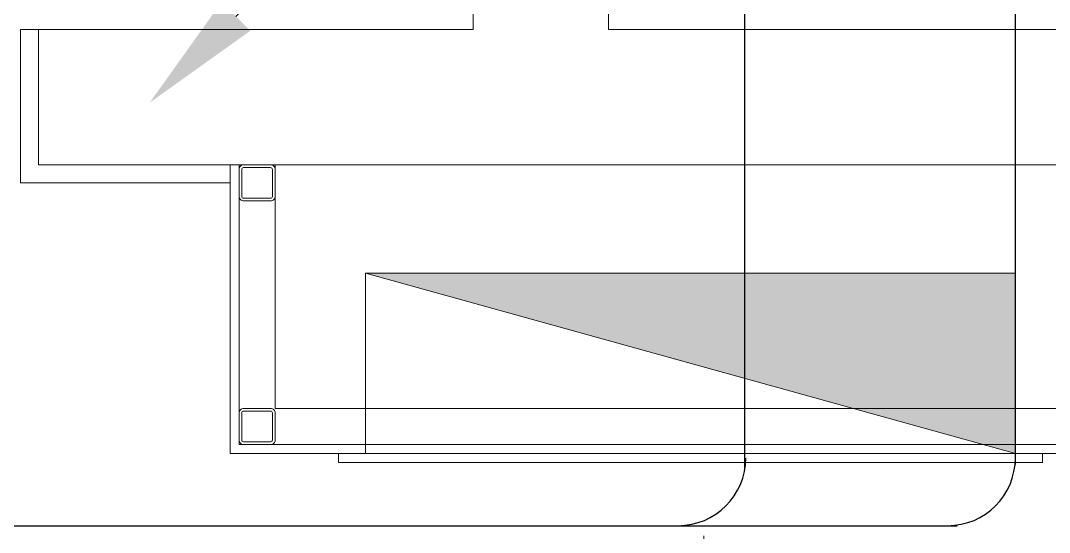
# Model space of a CAD drawing. Extents: x -2012 to 34975, y -1043 to 8321.
# Drawn here: x 4275.6 to 4389.6, y 3101.7 to 3158.5 of the extents above; entities that cross this region are included whole.
import ezdxf

# ---------------------------------------------------------------- set-up
doc = ezdxf.new("R2010")
doc.units = 0
doc.header["$LTSCALE"] = 25
doc.header["$PDMODE"] = 1
doc.layers.get('0').update_dxf_attribs({"color": 9, "lineweight": 9})
for name, color, linetype, lineweight in [('00', 9, 'Continuous', 9), ('06D', 9, 'Continuous', 9), ('09', 9, 'Continuous', 9), ('10', 9, 'Continuous', 9), ('11', 9, 'Continuous', 9), ('14', 9, 'Continuous', 9), ('32-ekipman', 8, 'Continuous', 9), ('E-KABLO', 7, 'Continuous', 30), ('E-YUKARI ÇIKAN HAT', 7, 'Continuous', 30)]:
    doc.layers.add(name, color=color, linetype=linetype, lineweight=lineweight)

# ---------------------------------------------------------------- blocks, each defined once
blk = doc.blocks.new('Prf-40x40')
for points in [[(1.5, -2), (-1.5, -2, -0.414214), (-2, -1.5), (-2, 1.5, -0.414214), (-1.5, 2), (1.5, 2, -0.414214), (2, 1.5), (2, -1.5, -0.414214)], [(1.5, -1.7), (-1.5, -1.7, -0.414214), (-1.7, -1.5), (-1.7, 1.5, -0.414214), (-1.5, 1.7), (1.5, 1.7, -0.414214), (1.7, 1.5), (1.7, -1.5, -0.414214)]]:
    blk.add_lwpolyline(points, format="xyb", close=True)
blk.add_point((0, 0))
blk = doc.blocks.new('p-krt-yangindolabi_vw')
at = {"layer": '09'}
h = blk.add_hatch(color=252, dxfattribs=at)
h.dxf.hatch_style = 1
h.paths.add_polyline_path([(0, 20), (-72, 0), (0, 0)])
at = {"linetype": 'Continuous'}
blk.add_lwpolyline([(-35.91, 57.95), (-34.5, 61.93), (-34.5, 47.91), (-45.75, 43.98), (-23.25, 43.98), (-34.5, 40.04), (-34.5, 29.14)], dxfattribs=at)
for points in [[(-34.5, 61.93), (-35.91, 57.95)], [(-34.5, 61.93), (-33.09, 57.95)]]:
    blk.add_lwpolyline(points)
for points in [[(-72, 20), (-75, 20), (-75, 21), (3, 21), (3, 20)], [(-72, 0), (0, 0), (0, 20), (-72, 20)], [(0, 20), (-72, 0), (0, 0)]]:
    blk.add_lwpolyline(points, close=True)
blk = doc.blocks.new('100_YUKARI ÇIKAN HAT')
at = {"layer": 'E-YUKARI ÇIKAN HAT', "color": 3, "linetype": 'Continuous'}
blk.add_line((2.472, 2.471), (0, 0), dxfattribs=at)
at = {"layer": 'E-YUKARI ÇIKAN HAT', "color": 4, "linetype": 'Continuous', "const_width": 0.675}
blk.add_lwpolyline([(-0.338, 0, 1), (0.337, 0, 1)], format="xyb", close=True, dxfattribs=at)
at = {"layer": 'E-YUKARI ÇIKAN HAT', "color": 3, "linetype": 'Continuous'}
blk.add_solid([(2.154, 2.789), (2.79, 2.152), (4.382, 4.379)], dxfattribs=at)

msp = doc.modelspace()

# ---------------------------------------------------------------- linework, layer by layer
at = {"layer": '00'}
msp.add_lwpolyline([(4044.04, 3892.5), (4173.34, 3892.5), (4173.34, 3872.5), (4095.77, 3872.5), (4095.77, 3362.5), (4480.84, 3362.5), (4480.84, 3297.5), (4465.84, 3297.5), (4465.84, 3347.5), (4340.77, 3347.5), (4340.77, 3157.5), (4400.84, 3157.5), (4400.84, 3142.5), (4277.64, 3142.5), (4277.64, 3157.5), (4325.77, 3157.5), (4325.77, 3347.5), (4125.77, 3347.5), (4125.77, 3157.5), (4164.04, 3157.5), (4164.04, 3142.5), (3680.84, 3142.5)], dxfattribs=at)
at = {"layer": '06D'}
msp.add_lwpolyline([(4303.84, 3142.5), (4303.84, 3115.5), (4400.84, 3115.5)], dxfattribs=at)
at = {"layer": '11'}
msp.add_lwpolyline([(4299.84, 3142.5), (4299.84, 3111.5), (4400.84, 3111.5), (4400.84, 3110.5), (4298.84, 3110.5), (4298.84, 3142.5), (4299.84, 3142.5)], dxfattribs=at)
at = {"layer": '14'}
msp.add_lwpolyline([(4325.77, 3157.5), (4275.64, 3157.5), (4275.64, 3140.5), (4298.84, 3140.5)], dxfattribs=at)
at = {"layer": 'E-KABLO', "color": 6}
for p, q in [((4355.84, 3329.94), (4355.84, 3108.6)), ((4385.84, 3109.27), (4385.84, 3181.87)), ((3598.34, 3102.5), (4379.39, 3102.5))]:
    msp.add_line(p, q, dxfattribs=at)
for centre in [(4348.47, 3110), (4378.34, 3110)]:
    msp.add_arc(centre, 7.5, 270, 0, dxfattribs=at)

# ---------------------------------------------------------------- block references
at = {"layer": '10', "xscale": -1}
for p in [(4301.84, 3140.5), (4301.84, 3113.5)]:
    msp.add_blockref('Prf-40x40', p, dxfattribs=at)
at = {"layer": '32-ekipman', "xscale": -1, "rotation": 180}
msp.add_blockref('p-krt-yangindolabi_vw', (4385.84, 3130.5), dxfattribs=at)
at = {"layer": 'E-YUKARI ÇIKAN HAT', "xscale": -5, "yscale": 5, "zscale": 5, "rotation": 90}
msp.add_blockref('100_YUKARI ÇIKAN HAT', (4311.84, 3171.31), dxfattribs=at)

doc.saveas('drawing.dxf')
